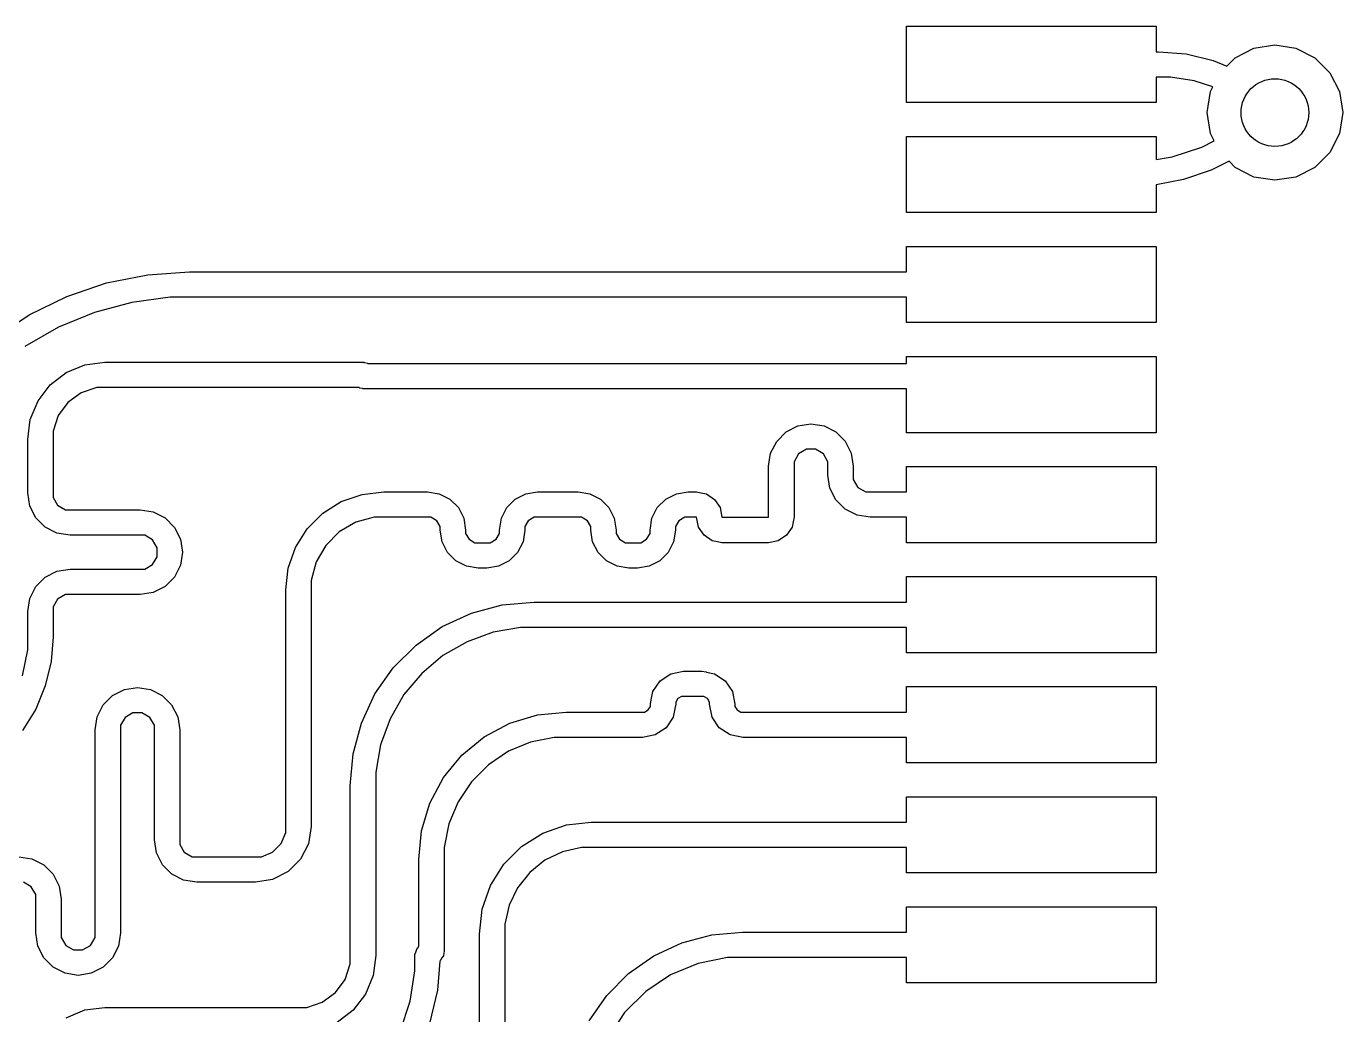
# Model space of a CAD drawing. Extents: x 6.5 to 8.1, y -3.85 to -2.25.
# Drawn here: x 6.7617 to 7.0678, y -3.2838 to -3.0539 of the extents above; entities that cross this region are included whole.
import ezdxf

# ---------------------------------------------------------------- set-up
doc = ezdxf.new("R2010")
doc.units = 0
doc.header["$MEASUREMENT"] = 0
doc.layers.add('BLACK', color=7, linetype='CONTINUOUS')

msp = doc.modelspace()

# ---------------------------------------------------------------- linework, layer by layer
at = {"layer": 'BLACK', "linetype": 'CONTINUOUS'}
for p, q in [((6.96632, -3.07165), (6.96632, -3.05394)), ((6.96632, -3.05394), (7.02439, -3.05394)), ((7.02439, -3.05394), (7.02439, -3.05984)), ((7.02439, -3.05984), (7.02495, -3.05984)), ((7.02495, -3.05984), (7.0314, -3.06035)), ((7.04274, -3.06126), (7.04713, -3.05902)), ((7.04713, -3.05902), (7.052, -3.05825)), ((7.052, -3.05825), (7.05687, -3.05902)), ((7.05687, -3.05902), (7.06126, -3.06126)), ((7.0314, -3.06035), (7.03768, -3.06186)), ((7.03768, -3.06186), (7.04084, -3.06317)), ((7.04084, -3.06317), (7.04274, -3.06126)), ((7.06126, -3.06126), (7.06474, -3.06474)), ((7.02495, -3.06575), (7.02439, -3.06575)), ((7.02439, -3.06575), (7.02439, -3.07165)), ((7.02773, -3.06575), (7.02495, -3.06575)), ((7.03322, -3.06662), (7.02773, -3.06575)), ((7.06474, -3.06474), (7.06698, -3.06913)), ((7.03758, -3.06804), (7.03322, -3.06662)), ((7.03625, -3.074), (7.03702, -3.06913)), ((7.03702, -3.06913), (7.03758, -3.06804)), ((7.06698, -3.06913), (7.06775, -3.074)), ((7.02439, -3.07165), (6.96632, -3.07165)), ((7.03702, -3.07887), (7.03625, -3.074)), ((7.06775, -3.074), (7.06698, -3.07887)), ((6.96632, -3.09724), (6.96632, -3.07953)), ((6.96632, -3.07953), (7.02439, -3.07953)), ((7.02439, -3.07953), (7.02439, -3.08488)), ((7.03499, -3.08205), (7.03789, -3.08057)), ((7.03789, -3.08057), (7.03702, -3.07887)), ((7.06698, -3.07887), (7.06474, -3.08326)), ((7.02439, -3.08488), (7.02808, -3.0843)), ((7.02808, -3.0843), (7.03499, -3.08205)), ((7.06474, -3.08326), (7.06126, -3.08674)), ((7.0372, -3.08738), (7.03075, -3.08956)), ((7.04134, -3.08533), (7.0372, -3.08738)), ((7.04274, -3.08674), (7.04134, -3.08533)), ((7.04713, -3.08898), (7.04274, -3.08674)), ((7.06126, -3.08674), (7.05687, -3.08898)), ((7.03075, -3.08956), (7.02439, -3.09083)), ((7.052, -3.08975), (7.04713, -3.08898)), ((7.05687, -3.08898), (7.052, -3.08975)), ((7.02439, -3.09083), (7.02439, -3.09724)), ((7.02439, -3.09724), (6.96632, -3.09724)), ((6.96632, -3.11102), (6.96632, -3.10512)), ((6.96632, -3.10512), (7.02439, -3.10512)), ((7.02439, -3.10512), (7.02439, -3.12283)), ((6.78038, -3.11359), (6.78995, -3.11169)), ((6.78995, -3.11169), (6.7997, -3.11105)), ((6.7997, -3.11105), (6.7997, -3.11105)), ((6.7997, -3.11105), (6.81193, -3.11105)), ((6.81193, -3.11105), (6.81202, -3.11104)), ((6.81202, -3.11104), (6.81206, -3.11102)), ((6.81206, -3.11102), (6.96632, -3.11102)), ((6.77113, -3.11673), (6.78038, -3.11359)), ((6.76237, -3.12105), (6.77113, -3.11673)), ((6.78626, -3.11813), (6.77755, -3.12046)), ((6.79519, -3.11695), (6.78626, -3.11813)), ((6.7997, -3.11695), (6.79519, -3.11695)), ((6.812, -3.11695), (6.7997, -3.11695)), ((6.7997, -3.11695), (6.7997, -3.11695)), ((6.7997, -3.11695), (6.7997, -3.11695)), ((6.7997, -3.11695), (6.7997, -3.11695)), ((6.81206, -3.11693), (6.812, -3.11695)), ((6.96632, -3.11693), (6.81206, -3.11693)), ((6.96632, -3.12283), (6.96632, -3.11693)), ((6.75425, -3.12647), (6.76237, -3.12105)), ((6.77755, -3.12046), (6.76923, -3.12391)), ((6.76923, -3.12391), (6.76142, -3.12842)), ((7.02439, -3.12283), (6.96632, -3.12283)), ((6.77102, -3.13445), (6.77535, -3.13266)), ((6.77535, -3.13266), (6.78, -3.13205)), ((6.78, -3.13205), (6.795, -3.13205)), ((6.795, -3.13205), (6.84, -3.13205)), ((6.84, -3.13205), (6.84018, -3.13208)), ((6.84018, -3.13208), (6.84026, -3.13206)), ((6.84026, -3.13206), (6.84037, -3.13211)), ((6.84037, -3.13211), (6.84101, -3.13223)), ((6.84101, -3.13223), (6.84113, -3.13233)), ((6.84113, -3.13233), (6.96632, -3.13233)), ((6.96632, -3.13233), (6.96632, -3.13071)), ((6.96632, -3.13071), (7.02439, -3.13071)), ((7.02439, -3.13071), (7.02439, -3.14843)), ((6.76731, -3.13731), (6.77102, -3.13445)), ((6.76445, -3.14102), (6.76731, -3.13731)), ((6.77446, -3.13913), (6.77138, -3.14138)), ((6.77809, -3.13795), (6.77446, -3.13913)), ((6.78, -3.13795), (6.77809, -3.13795)), ((6.795, -3.13795), (6.78, -3.13795)), ((6.83915, -3.13795), (6.795, -3.13795)), ((6.83927, -3.13805), (6.83915, -3.13795)), ((6.8399, -3.13817), (6.83927, -3.13805)), ((6.84002, -3.13822), (6.8399, -3.13817)), ((6.8401, -3.1382), (6.84002, -3.13822)), ((6.84028, -3.13823), (6.8401, -3.1382)), ((6.96632, -3.13823), (6.84028, -3.13823)), ((6.96632, -3.14843), (6.96632, -3.13823)), ((6.76266, -3.14535), (6.76445, -3.14102)), ((6.77138, -3.14138), (6.76913, -3.14446)), ((6.76205, -3.15), (6.76266, -3.14535)), ((6.76913, -3.14446), (6.76795, -3.14809)), ((6.76795, -3.14809), (6.76795, -3.15)), ((6.93617, -3.15044), (6.93835, -3.14826)), ((6.93835, -3.14826), (6.94109, -3.14686)), ((6.94109, -3.14686), (6.94413, -3.14638)), ((6.94413, -3.14638), (6.94718, -3.14686)), ((6.94413, -3.14638), (6.94413, -3.14638)), ((6.94718, -3.14686), (6.94992, -3.14826)), ((6.94992, -3.14826), (6.9521, -3.15043)), ((7.02439, -3.14843), (6.96632, -3.14843)), ((6.76205, -3.16244), (6.76205, -3.15)), ((6.76205, -3.15), (6.76205, -3.15)), ((6.76795, -3.15), (6.76795, -3.16244)), ((6.93477, -3.15318), (6.93617, -3.15044)), ((6.9521, -3.15043), (6.95349, -3.15318)), ((6.93429, -3.15622), (6.93477, -3.15318)), ((6.94125, -3.15334), (6.9402, -3.15517)), ((6.94308, -3.15228), (6.94125, -3.15334)), ((6.94413, -3.15228), (6.94308, -3.15228)), ((6.94519, -3.15228), (6.94413, -3.15228)), ((6.94413, -3.15228), (6.94413, -3.15228)), ((6.94702, -3.15334), (6.94519, -3.15228)), ((6.94807, -3.15517), (6.94702, -3.15334)), ((6.95349, -3.15318), (6.95398, -3.15622)), ((6.93429, -3.16516), (6.93429, -3.15622)), ((6.93429, -3.15622), (6.93429, -3.15622)), ((6.9402, -3.15517), (6.9402, -3.15622)), ((6.9402, -3.15622), (6.9402, -3.16516)), ((6.94807, -3.15622), (6.94807, -3.15517)), ((6.94807, -3.15827), (6.94807, -3.15622)), ((6.94807, -3.15622), (6.94807, -3.15622)), ((6.95398, -3.15622), (6.95398, -3.15622)), ((6.95398, -3.15622), (6.95398, -3.15622)), ((6.95398, -3.15622), (6.95398, -3.15622)), ((6.95398, -3.15622), (6.95398, -3.15827)), ((6.96632, -3.1622), (6.96632, -3.1563)), ((6.96632, -3.1563), (7.02439, -3.1563)), ((7.02439, -3.1563), (7.02439, -3.17402)), ((6.94855, -3.16131), (6.94807, -3.15827)), ((6.95398, -3.15827), (6.95398, -3.15932)), ((6.95398, -3.15932), (6.95503, -3.16115)), ((6.76253, -3.16548), (6.76205, -3.16244)), ((6.76795, -3.16244), (6.76795, -3.1635)), ((6.76795, -3.1635), (6.76901, -3.16532)), ((6.83495, -3.16446), (6.83977, -3.16278)), ((6.83977, -3.16278), (6.84484, -3.1622)), ((6.84484, -3.1622), (6.855, -3.1622)), ((6.855, -3.1622), (6.85774, -3.16264)), ((6.85774, -3.16264), (6.86021, -3.1639)), ((6.86021, -3.1639), (6.86217, -3.16586)), ((6.87342, -3.16586), (6.87538, -3.1639)), ((6.87538, -3.1639), (6.87785, -3.16264)), ((6.87785, -3.16264), (6.88059, -3.1622)), ((6.88059, -3.1622), (6.88256, -3.1622)), ((6.88256, -3.1622), (6.89, -3.1622)), ((6.89, -3.1622), (6.89274, -3.16264)), ((6.89274, -3.16264), (6.89521, -3.1639)), ((6.89521, -3.1639), (6.89717, -3.16586)), ((6.90842, -3.16586), (6.91038, -3.1639)), ((6.91038, -3.1639), (6.91285, -3.16264)), ((6.91285, -3.16264), (6.91559, -3.1622)), ((6.91559, -3.1622), (6.91756, -3.1622)), ((6.91756, -3.1622), (6.91857, -3.16238)), ((6.91857, -3.16238), (6.9186, -3.16241)), ((6.9186, -3.16241), (6.91982, -3.16265)), ((6.91982, -3.16265), (6.92173, -3.16393)), ((6.92173, -3.16393), (6.92302, -3.16585)), ((6.94995, -3.16405), (6.94855, -3.16131)), ((6.95213, -3.16623), (6.94995, -3.16405)), ((6.95503, -3.16115), (6.95686, -3.1622)), ((6.95686, -3.1622), (6.95791, -3.1622)), ((6.95791, -3.1622), (6.96632, -3.1622)), ((6.76393, -3.16823), (6.76253, -3.16548)), ((6.76901, -3.16532), (6.77083, -3.16638)), ((6.77083, -3.16638), (6.77189, -3.16638)), ((6.77189, -3.16638), (6.78821, -3.16638)), ((6.78821, -3.16638), (6.78821, -3.16638)), ((6.78821, -3.16638), (6.78821, -3.16638)), ((6.78821, -3.16638), (6.79125, -3.16686)), ((6.79125, -3.16686), (6.794, -3.16826)), ((6.82702, -3.17079), (6.83063, -3.16718)), ((6.83063, -3.16718), (6.83495, -3.16446)), ((6.86217, -3.16586), (6.86342, -3.16833)), ((6.87217, -3.16833), (6.87342, -3.16586)), ((6.89717, -3.16586), (6.89842, -3.16833)), ((6.90717, -3.16833), (6.90842, -3.16586)), ((6.92302, -3.16585), (6.92346, -3.16811)), ((6.93429, -3.16811), (6.93429, -3.16516)), ((6.9402, -3.16516), (6.9402, -3.16811)), ((6.95487, -3.16763), (6.95213, -3.16623)), ((6.7661, -3.1704), (6.76393, -3.16823)), ((6.794, -3.16826), (6.79618, -3.17044)), ((6.83832, -3.16926), (6.83447, -3.17148)), ((6.84262, -3.16811), (6.83832, -3.16926)), ((6.84484, -3.16811), (6.84262, -3.16811)), ((6.855, -3.16811), (6.84484, -3.16811)), ((6.85579, -3.16811), (6.855, -3.16811)), ((6.85716, -3.1689), (6.85579, -3.16811)), ((6.85795, -3.17027), (6.85716, -3.1689)), ((6.85795, -3.17106), (6.85795, -3.17027)), ((6.86342, -3.16833), (6.86386, -3.17106)), ((6.87173, -3.17106), (6.87217, -3.16833)), ((6.87843, -3.1689), (6.87764, -3.17027)), ((6.87764, -3.17027), (6.87764, -3.17106)), ((6.8798, -3.16811), (6.87843, -3.1689)), ((6.88059, -3.16811), (6.8798, -3.16811)), ((6.88256, -3.16811), (6.88059, -3.16811)), ((6.89, -3.16811), (6.88256, -3.16811)), ((6.89079, -3.16811), (6.89, -3.16811)), ((6.89216, -3.1689), (6.89079, -3.16811)), ((6.89295, -3.17027), (6.89216, -3.1689)), ((6.89295, -3.17106), (6.89295, -3.17027)), ((6.89842, -3.16833), (6.89886, -3.17106)), ((6.90673, -3.17106), (6.90717, -3.16833)), ((6.91343, -3.1689), (6.91264, -3.17027)), ((6.91264, -3.17027), (6.91264, -3.17106)), ((6.9148, -3.16811), (6.91343, -3.1689)), ((6.91559, -3.16811), (6.9148, -3.16811)), ((6.91756, -3.16811), (6.91559, -3.16811)), ((6.91801, -3.17037), (6.91756, -3.16811)), ((6.92346, -3.16811), (6.92346, -3.16811)), ((6.92346, -3.16811), (6.93429, -3.16811)), ((6.93999, -3.16916), (6.93975, -3.17037)), ((6.94002, -3.16912), (6.93999, -3.16916)), ((6.9402, -3.16811), (6.94002, -3.16912)), ((6.95791, -3.16811), (6.95487, -3.16763)), ((6.96632, -3.16811), (6.95791, -3.16811)), ((6.96632, -3.17402), (6.96632, -3.16811)), ((6.76885, -3.1718), (6.7661, -3.1704)), ((6.77189, -3.17228), (6.76885, -3.1718)), ((6.78821, -3.17228), (6.77189, -3.17228)), ((6.78927, -3.17228), (6.78821, -3.17228)), ((6.79109, -3.17334), (6.78927, -3.17228)), ((6.79215, -3.17517), (6.79109, -3.17334)), ((6.79618, -3.17044), (6.79757, -3.17318)), ((6.79757, -3.17318), (6.79805, -3.17622)), ((6.8243, -3.17511), (6.82702, -3.17079)), ((6.83447, -3.17148), (6.83133, -3.17463)), ((6.85839, -3.1738), (6.85795, -3.17106)), ((6.86386, -3.17106), (6.86386, -3.17106)), ((6.86386, -3.17106), (6.86386, -3.17185)), ((6.86386, -3.17185), (6.86465, -3.17322)), ((6.86465, -3.17322), (6.86602, -3.17402)), ((6.86957, -3.17402), (6.87094, -3.17322)), ((6.87094, -3.17322), (6.87173, -3.17185)), ((6.87173, -3.17185), (6.87173, -3.17106)), ((6.87173, -3.17106), (6.87173, -3.17106)), ((6.87764, -3.17106), (6.8772, -3.1738)), ((6.89339, -3.1738), (6.89295, -3.17106)), ((6.89886, -3.17106), (6.89886, -3.17106)), ((6.89886, -3.17106), (6.89886, -3.17185)), ((6.89886, -3.17185), (6.89965, -3.17322)), ((6.89965, -3.17322), (6.90102, -3.17402)), ((6.90457, -3.17402), (6.90594, -3.17322)), ((6.90594, -3.17322), (6.90673, -3.17185)), ((6.90673, -3.17185), (6.90673, -3.17106)), ((6.90673, -3.17106), (6.90673, -3.17106)), ((6.91264, -3.17106), (6.9122, -3.1738)), ((6.91929, -3.17229), (6.91801, -3.17037)), ((6.9212, -3.17357), (6.91929, -3.17229)), ((6.93847, -3.17229), (6.93655, -3.17357)), ((6.93975, -3.17037), (6.93847, -3.17229)), ((6.79215, -3.17622), (6.79215, -3.17517)), ((6.79215, -3.17728), (6.79215, -3.17622)), ((6.79215, -3.17622), (6.79215, -3.17622)), ((6.79806, -3.17622), (6.79757, -3.17926)), ((6.79805, -3.17622), (6.79806, -3.17622)), ((6.82262, -3.17993), (6.8243, -3.17511)), ((6.83133, -3.17463), (6.8291, -3.17848)), ((6.85964, -3.17627), (6.85839, -3.1738)), ((6.8616, -3.17823), (6.85964, -3.17627)), ((6.86602, -3.17402), (6.86681, -3.17402)), ((6.86681, -3.17402), (6.86878, -3.17402)), ((6.86878, -3.17402), (6.86957, -3.17402)), ((6.87595, -3.17627), (6.87399, -3.17823)), ((6.8772, -3.1738), (6.87595, -3.17627)), ((6.89464, -3.17627), (6.89339, -3.1738)), ((6.8966, -3.17823), (6.89464, -3.17627)), ((6.90102, -3.17402), (6.90181, -3.17402)), ((6.90181, -3.17402), (6.90378, -3.17402)), ((6.90378, -3.17402), (6.90457, -3.17402)), ((6.91095, -3.17627), (6.90899, -3.17823)), ((6.9122, -3.1738), (6.91095, -3.17627)), ((6.92242, -3.17381), (6.9212, -3.17357)), ((6.92245, -3.17384), (6.92242, -3.17381)), ((6.92346, -3.17402), (6.92245, -3.17384)), ((6.93429, -3.17402), (6.92346, -3.17402)), ((6.93655, -3.17357), (6.93429, -3.17402)), ((7.02439, -3.17402), (6.96632, -3.17402)), ((6.78927, -3.18016), (6.7911, -3.1791)), ((6.7911, -3.1791), (6.79215, -3.17728)), ((6.79757, -3.17926), (6.79618, -3.18201)), ((6.8291, -3.17848), (6.82795, -3.18278)), ((6.86407, -3.17949), (6.8616, -3.17823)), ((6.86681, -3.17992), (6.86407, -3.17949)), ((6.87152, -3.17949), (6.86878, -3.17992)), ((6.87399, -3.17823), (6.87152, -3.17949)), ((6.89907, -3.17949), (6.8966, -3.17823)), ((6.90181, -3.17992), (6.89907, -3.17949)), ((6.90652, -3.17949), (6.90378, -3.17992)), ((6.90899, -3.17823), (6.90652, -3.17949)), ((6.76393, -3.18421), (6.7661, -3.18204)), ((6.7661, -3.18204), (6.76885, -3.18064)), ((6.76885, -3.18064), (6.77189, -3.18016)), ((6.77189, -3.18016), (6.78821, -3.18016)), ((6.78821, -3.18016), (6.78822, -3.18016)), ((6.78822, -3.18016), (6.78927, -3.18016)), ((6.79618, -3.18201), (6.794, -3.18418)), ((6.82205, -3.185), (6.82262, -3.17993)), ((6.86878, -3.17992), (6.86681, -3.17992)), ((6.90378, -3.17992), (6.90181, -3.17992)), ((6.96632, -3.1878), (6.96632, -3.18189)), ((6.96632, -3.18189), (7.02439, -3.18189)), ((7.02439, -3.18189), (7.02439, -3.19961)), ((6.76253, -3.18696), (6.76393, -3.18421)), ((6.79126, -3.18558), (6.78821, -3.18606)), ((6.794, -3.18418), (6.79126, -3.18558)), ((6.82205, -3.2265), (6.82205, -3.185)), ((6.82205, -3.185), (6.82205, -3.185)), ((6.82795, -3.18278), (6.82795, -3.185)), ((6.82795, -3.185), (6.82795, -3.2265)), ((6.76205, -3.19), (6.76253, -3.18696)), ((6.76901, -3.18712), (6.76795, -3.18895)), ((6.77083, -3.18606), (6.76901, -3.18712)), ((6.77189, -3.18606), (6.77083, -3.18606)), ((6.78821, -3.18606), (6.77189, -3.18606)), ((6.78821, -3.18606), (6.78821, -3.18606)), ((6.78821, -3.18606), (6.78821, -3.18606)), ((6.78821, -3.18606), (6.78821, -3.18606)), ((6.86519, -3.19037), (6.87239, -3.18844)), ((6.87239, -3.18844), (6.87982, -3.1878)), ((6.87982, -3.1878), (6.87982, -3.1878)), ((6.87982, -3.1878), (6.96632, -3.1878)), ((6.76205, -3.19586), (6.76205, -3.19)), ((6.76205, -3.19), (6.76205, -3.19)), ((6.76795, -3.18895), (6.76795, -3.19)), ((6.76795, -3.19), (6.76795, -3.19586)), ((6.85843, -3.19353), (6.86519, -3.19037)), ((6.85233, -3.1978), (6.85843, -3.19353)), ((6.87659, -3.1937), (6.87024, -3.19482)), ((6.87982, -3.1937), (6.87659, -3.1937)), ((6.96632, -3.1937), (6.87982, -3.1937)), ((6.87982, -3.1937), (6.87982, -3.1937)), ((6.87982, -3.1937), (6.87982, -3.1937)), ((6.96632, -3.19961), (6.96632, -3.1937)), ((6.76205, -3.19893), (6.76205, -3.19586)), ((6.76205, -3.19586), (6.76205, -3.19586)), ((6.76795, -3.19586), (6.7675, -3.20166)), ((6.84705, -3.20307), (6.85233, -3.1978)), ((6.86418, -3.19703), (6.85859, -3.20025)), ((6.87024, -3.19482), (6.86418, -3.19703)), ((6.76085, -3.20496), (6.76205, -3.19893)), ((6.85859, -3.20025), (6.85365, -3.2044)), ((7.02439, -3.19961), (6.96632, -3.19961)), ((6.7675, -3.20166), (6.76614, -3.20732)), ((6.84278, -3.20918), (6.84705, -3.20307)), ((6.91155, -3.20447), (6.91449, -3.20389)), ((6.91449, -3.20389), (6.9145, -3.20388)), ((6.9145, -3.20388), (6.91878, -3.20388)), ((6.91878, -3.20388), (6.91979, -3.20406)), ((6.85365, -3.2044), (6.8495, -3.20934)), ((6.90738, -3.20864), (6.90905, -3.20614)), ((6.90905, -3.20614), (6.91155, -3.20447)), ((6.91979, -3.20406), (6.91983, -3.20409)), ((6.91983, -3.20409), (6.92173, -3.20447)), ((6.92173, -3.20447), (6.92423, -3.20614)), ((6.92423, -3.20614), (6.9259, -3.20864)), ((6.76614, -3.20732), (6.76391, -3.2127)), ((6.7796, -3.21173), (6.78177, -3.20956)), ((6.78177, -3.20956), (6.78452, -3.20816)), ((6.78452, -3.20816), (6.78756, -3.20768)), ((6.78756, -3.20768), (6.7906, -3.20816)), ((6.7906, -3.20816), (6.79334, -3.20956)), ((6.79334, -3.20956), (6.79552, -3.21173)), ((6.83963, -3.21594), (6.84278, -3.20918)), ((6.8495, -3.20934), (6.84628, -3.21493)), ((6.90701, -3.21054), (6.90738, -3.20864)), ((6.91402, -3.20979), (6.91319, -3.21027)), ((6.9145, -3.20979), (6.91402, -3.20979)), ((6.91878, -3.20979), (6.9145, -3.20979)), ((6.9145, -3.20979), (6.9145, -3.20979)), ((6.9145, -3.20979), (6.9145, -3.20979)), ((6.9145, -3.20979), (6.9145, -3.20979)), ((6.91926, -3.20979), (6.91878, -3.20979)), ((6.9201, -3.21027), (6.91926, -3.20979)), ((6.9259, -3.20864), (6.92648, -3.21158)), ((6.96632, -3.21339), (6.96632, -3.20748)), ((6.96632, -3.20748), (7.02439, -3.20748)), ((7.02439, -3.20748), (7.02439, -3.2252)), ((6.76391, -3.2127), (6.76087, -3.21766)), ((6.7782, -3.21448), (6.7796, -3.21173)), ((6.79552, -3.21173), (6.79692, -3.21448)), ((6.90548, -3.21338), (6.90632, -3.2129)), ((6.90632, -3.2129), (6.9068, -3.21207)), ((6.9068, -3.21159), (6.90698, -3.21058)), ((6.9068, -3.21207), (6.9068, -3.21159)), ((6.9068, -3.21159), (6.9068, -3.21159)), ((6.90698, -3.21058), (6.90701, -3.21054)), ((6.9125, -3.21263), (6.91212, -3.21454)), ((6.91253, -3.2126), (6.9125, -3.21263)), ((6.9127, -3.21159), (6.91253, -3.2126)), ((6.91319, -3.21027), (6.9127, -3.21111)), ((6.9127, -3.21111), (6.9127, -3.21159)), ((6.9127, -3.21159), (6.9127, -3.21159)), ((6.9127, -3.21159), (6.9127, -3.21159)), ((6.9127, -3.21159), (6.9127, -3.21159)), ((6.9127, -3.21159), (6.9127, -3.21159)), ((6.9127, -3.21159), (6.9127, -3.21159)), ((6.9127, -3.21159), (6.9127, -3.21159)), ((6.92058, -3.21111), (6.9201, -3.21027)), ((6.92116, -3.21454), (6.92057, -3.21159)), ((6.92057, -3.21159), (6.92058, -3.21159)), ((6.92058, -3.21159), (6.92058, -3.21111)), ((6.92058, -3.21159), (6.92058, -3.21159)), ((6.92058, -3.21159), (6.92058, -3.21159)), ((6.92058, -3.21159), (6.92058, -3.21159)), ((6.92058, -3.21159), (6.92058, -3.21159)), ((6.92058, -3.21159), (6.92058, -3.21159)), ((6.92058, -3.21159), (6.92058, -3.21159)), ((6.92648, -3.21158), (6.92648, -3.21159)), ((6.92648, -3.21159), (6.92648, -3.21159)), ((6.92648, -3.21159), (6.92648, -3.21159)), ((6.92648, -3.21159), (6.92648, -3.21159)), ((6.92648, -3.21159), (6.92648, -3.21159)), ((6.92648, -3.21159), (6.92648, -3.21159)), ((6.92648, -3.21159), (6.92648, -3.21159)), ((6.92648, -3.21159), (6.92648, -3.2116)), ((6.92648, -3.2116), (6.92648, -3.21207)), ((6.92648, -3.21207), (6.92696, -3.2129)), ((6.92696, -3.2129), (6.9278, -3.21339)), ((6.77772, -3.21752), (6.7782, -3.21448)), ((6.78468, -3.21464), (6.78362, -3.21646)), ((6.7865, -3.21358), (6.78468, -3.21464)), ((6.78756, -3.21358), (6.7865, -3.21358)), ((6.78861, -3.21358), (6.78756, -3.21358)), ((6.79044, -3.21464), (6.78861, -3.21358)), ((6.7915, -3.21646), (6.79044, -3.21464)), ((6.79692, -3.21448), (6.7974, -3.21752)), ((6.8377, -3.22314), (6.83963, -3.21594)), ((6.84628, -3.21493), (6.84407, -3.22099)), ((6.8682, -3.21917), (6.87413, -3.216)), ((6.87413, -3.216), (6.88057, -3.21405)), ((6.88057, -3.21405), (6.88726, -3.21339)), ((6.88726, -3.21339), (6.88726, -3.21339)), ((6.88726, -3.21339), (6.88726, -3.21339)), ((6.88726, -3.21339), (6.88726, -3.21339)), ((6.88726, -3.21339), (6.905, -3.21339)), ((6.905, -3.21339), (6.905, -3.21338)), ((6.905, -3.21338), (6.90548, -3.21338)), ((6.91212, -3.21454), (6.91045, -3.21703)), ((6.92283, -3.21704), (6.92116, -3.21454)), ((6.9278, -3.21339), (6.92828, -3.21339)), ((6.92828, -3.21339), (6.92828, -3.21339)), ((6.92828, -3.21339), (6.92828, -3.21339)), ((6.92828, -3.21339), (6.93256, -3.21339)), ((6.93256, -3.21339), (6.96632, -3.21339)), ((6.77772, -3.25689), (6.77772, -3.21752)), ((6.77772, -3.21752), (6.77772, -3.21752)), ((6.78362, -3.21646), (6.78362, -3.21752)), ((6.78362, -3.21752), (6.78362, -3.25689)), ((6.7915, -3.21752), (6.7915, -3.21646)), ((6.7915, -3.24311), (6.7915, -3.21752)), ((6.7974, -3.21752), (6.7974, -3.21752)), ((6.7974, -3.21752), (6.7974, -3.24311)), ((6.863, -3.22344), (6.8682, -3.21917)), ((6.90795, -3.2187), (6.90501, -3.21929)), ((6.91045, -3.21703), (6.90795, -3.2187)), ((6.92533, -3.21871), (6.92283, -3.21704)), ((6.92724, -3.21908), (6.92533, -3.21871)), ((6.92727, -3.21911), (6.92724, -3.21908)), ((6.92828, -3.21929), (6.92727, -3.21911)), ((6.84407, -3.22099), (6.84295, -3.22734)), ((6.87898, -3.22038), (6.87381, -3.22252)), ((6.88446, -3.21929), (6.87898, -3.22038)), ((6.88726, -3.21929), (6.88446, -3.21929)), ((6.905, -3.21929), (6.88726, -3.21929)), ((6.88726, -3.21929), (6.88726, -3.21929)), ((6.88726, -3.21929), (6.88726, -3.21929)), ((6.90501, -3.21929), (6.905, -3.21929)), ((6.93256, -3.21929), (6.92828, -3.21929)), ((6.92828, -3.21929), (6.92828, -3.21929)), ((6.96632, -3.21929), (6.93256, -3.21929)), ((6.96632, -3.2252), (6.96632, -3.21929)), ((6.83705, -3.23057), (6.8377, -3.22314)), ((6.85873, -3.22864), (6.863, -3.22344)), ((6.87381, -3.22252), (6.86915, -3.22563)), ((7.02439, -3.2252), (6.96632, -3.2252)), ((6.82205, -3.24), (6.82205, -3.2265)), ((6.82795, -3.2265), (6.82795, -3.24)), ((6.84295, -3.22734), (6.84295, -3.23057)), ((6.86915, -3.22563), (6.8652, -3.22959)), ((6.83705, -3.27), (6.83705, -3.23057)), ((6.83705, -3.23057), (6.83705, -3.23057)), ((6.84295, -3.23057), (6.84295, -3.23057)), ((6.84295, -3.23057), (6.84295, -3.27)), ((6.85556, -3.23457), (6.85873, -3.22864)), ((6.8652, -3.22959), (6.86209, -3.23424)), ((6.85361, -3.24101), (6.85556, -3.23457)), ((6.86209, -3.23424), (6.85995, -3.23941)), ((6.96632, -3.23898), (6.96632, -3.23307)), ((6.96632, -3.23307), (7.02439, -3.23307)), ((7.02439, -3.23307), (7.02439, -3.25079)), ((6.82205, -3.2414), (6.82205, -3.24)), ((6.82795, -3.24), (6.82732, -3.244)), ((6.85995, -3.23941), (6.85885, -3.2449)), ((6.88178, -3.24155), (6.88728, -3.23963)), ((6.88728, -3.23963), (6.89307, -3.23898)), ((6.89307, -3.23898), (6.96632, -3.23898)), ((6.79198, -3.24615), (6.7915, -3.24311)), ((6.7974, -3.24311), (6.7974, -3.24417)), ((6.82097, -3.24399), (6.82205, -3.2414)), ((6.85295, -3.2477), (6.85361, -3.24101)), ((6.87685, -3.24465), (6.88178, -3.24155)), ((6.79338, -3.2489), (6.79198, -3.24615)), ((6.7974, -3.24417), (6.79846, -3.24599)), ((6.79846, -3.24599), (6.80028, -3.24705)), ((6.8164, -3.24705), (6.81899, -3.24597)), ((6.81899, -3.24597), (6.82097, -3.24399)), ((6.82732, -3.244), (6.82548, -3.24761)), ((6.85885, -3.2449), (6.85885, -3.2477)), ((6.87272, -3.24877), (6.87685, -3.24465)), ((6.88638, -3.24589), (6.8823, -3.24786)), ((6.8908, -3.24488), (6.88638, -3.24589)), ((6.89307, -3.24488), (6.8908, -3.24488)), ((6.96632, -3.24488), (6.89307, -3.24488)), ((6.96632, -3.25079), (6.96632, -3.24488)), ((6.76, -3.24705), (6.76304, -3.24753)), ((6.76304, -3.24753), (6.76579, -3.24893)), ((6.76579, -3.24893), (6.76796, -3.2511)), ((6.79555, -3.25107), (6.79338, -3.2489)), ((6.80028, -3.24705), (6.80134, -3.24705)), ((6.80134, -3.24705), (6.815, -3.24705)), ((6.815, -3.24705), (6.8164, -3.24705)), ((6.82548, -3.24761), (6.82261, -3.25048)), ((6.85295, -3.26788), (6.85295, -3.2477)), ((6.85295, -3.2477), (6.85295, -3.2477)), ((6.85885, -3.2477), (6.85885, -3.2691)), ((6.86962, -3.25371), (6.87272, -3.24877)), ((6.8823, -3.24786), (6.87876, -3.25068)), ((6.76796, -3.2511), (6.76936, -3.25385)), ((6.7983, -3.25247), (6.79555, -3.25107)), ((6.80134, -3.25295), (6.7983, -3.25247)), ((6.819, -3.25232), (6.815, -3.25295)), ((6.82261, -3.25048), (6.819, -3.25232)), ((6.87876, -3.25068), (6.87593, -3.25423)), ((7.02439, -3.25079), (6.96632, -3.25079)), ((6.76288, -3.25401), (6.76105, -3.25295)), ((6.76394, -3.25583), (6.76288, -3.25401)), ((6.76394, -3.25689), (6.76394, -3.25583)), ((6.76936, -3.25385), (6.76984, -3.25689)), ((6.815, -3.25295), (6.80134, -3.25295)), ((6.8677, -3.25921), (6.86962, -3.25371)), ((6.87593, -3.25423), (6.87396, -3.25831)), ((6.76394, -3.26476), (6.76394, -3.25689)), ((6.76984, -3.25689), (6.76984, -3.26476)), ((6.77772, -3.26476), (6.77772, -3.25689)), ((6.78362, -3.25689), (6.78362, -3.26476)), ((6.87396, -3.25831), (6.87295, -3.26273)), ((6.96632, -3.26457), (6.96632, -3.25866)), ((6.96632, -3.25866), (7.02439, -3.25866)), ((7.02439, -3.25866), (7.02439, -3.27638)), ((6.86705, -3.265), (6.8677, -3.25921)), ((6.76442, -3.26781), (6.76394, -3.26476)), ((6.76984, -3.26476), (6.76984, -3.26582)), ((6.77772, -3.26582), (6.77772, -3.26476)), ((6.78362, -3.26476), (6.78314, -3.26781)), ((6.86705, -3.295), (6.86705, -3.265)), ((6.86705, -3.265), (6.86705, -3.265)), ((6.87295, -3.26273), (6.87295, -3.265)), ((6.87295, -3.265), (6.87295, -3.295)), ((6.92107, -3.26519), (6.92822, -3.26457)), ((6.92822, -3.26457), (6.96632, -3.26457)), ((6.76582, -3.27055), (6.76442, -3.26781)), ((6.76984, -3.26582), (6.7709, -3.26765)), ((6.7709, -3.26765), (6.77272, -3.2687)), ((6.77483, -3.2687), (6.77666, -3.26765)), ((6.77666, -3.26765), (6.77772, -3.26582)), ((6.78314, -3.26781), (6.78174, -3.27055)), ((6.85261, -3.26826), (6.85282, -3.26811)), ((6.85282, -3.26811), (6.85291, -3.26791)), ((6.85291, -3.26791), (6.85295, -3.26788)), ((6.90763, -3.27008), (6.91414, -3.26705)), ((6.91414, -3.26705), (6.92107, -3.26519)), ((6.76799, -3.27273), (6.76582, -3.27055)), ((6.77272, -3.2687), (6.77378, -3.2687)), ((6.77378, -3.2687), (6.77483, -3.2687)), ((6.78174, -3.27055), (6.77956, -3.27273)), ((6.83705, -3.27191), (6.83705, -3.27)), ((6.84295, -3.27), (6.84234, -3.27465)), ((6.85205, -3.27), (6.85209, -3.26986)), ((6.85205, -3.27357), (6.85205, -3.27)), ((6.85206, -3.26974), (6.8523, -3.26923)), ((6.85209, -3.26986), (6.85206, -3.26974)), ((6.8523, -3.26923), (6.85261, -3.26826)), ((6.85799, -3.27119), (6.85785, -3.27133)), ((6.85826, -3.2706), (6.85799, -3.27119)), ((6.85868, -3.27011), (6.85826, -3.2706)), ((6.85879, -3.26947), (6.85868, -3.27011)), ((6.85884, -3.26936), (6.85879, -3.26947)), ((6.85885, -3.2691), (6.85882, -3.26928)), ((6.85882, -3.26928), (6.85884, -3.26936)), ((6.90175, -3.2742), (6.90763, -3.27008)), ((6.92474, -3.27047), (6.91793, -3.27183)), ((6.92822, -3.27047), (6.92474, -3.27047)), ((6.96632, -3.27047), (6.92822, -3.27047)), ((6.96632, -3.27638), (6.96632, -3.27047)), ((6.77074, -3.27412), (6.76799, -3.27273)), ((6.77378, -3.27461), (6.77074, -3.27412)), ((6.77682, -3.27412), (6.77378, -3.27461)), ((6.77956, -3.27273), (6.77682, -3.27412)), ((6.83587, -3.27554), (6.83705, -3.27191)), ((6.85093, -3.28062), (6.85205, -3.27357)), ((6.85785, -3.27133), (6.85732, -3.27802)), ((6.89668, -3.27927), (6.90175, -3.2742)), ((6.91793, -3.27183), (6.91151, -3.27449)), ((6.83362, -3.27862), (6.83587, -3.27554)), ((6.84234, -3.27465), (6.84055, -3.27898)), ((6.91151, -3.27449), (6.90574, -3.27835)), ((7.02439, -3.27638), (6.96632, -3.27638)), ((6.83054, -3.28087), (6.83362, -3.27862)), ((6.84055, -3.27898), (6.83769, -3.28269)), ((6.85732, -3.27802), (6.85544, -3.28583)), ((6.89256, -3.28515), (6.89668, -3.27927)), ((6.90574, -3.27835), (6.90083, -3.28326)), ((6.77102, -3.28445), (6.77535, -3.28266)), ((6.77535, -3.28266), (6.78, -3.28205)), ((6.78, -3.28205), (6.825, -3.28205)), ((6.825, -3.28205), (6.82691, -3.28205)), ((6.82691, -3.28205), (6.83054, -3.28087)), ((6.83769, -3.28269), (6.83398, -3.28555)), ((6.84873, -3.2874), (6.85093, -3.28062)), ((6.90083, -3.28326), (6.89697, -3.28903))]:
    msp.add_line(p, q, dxfattribs=at)
at = {"layer": 'BLACK'}
msp.add_circle((7.052, -3.074), 0.00787, dxfattribs=at)

doc.saveas('drawing.dxf')
